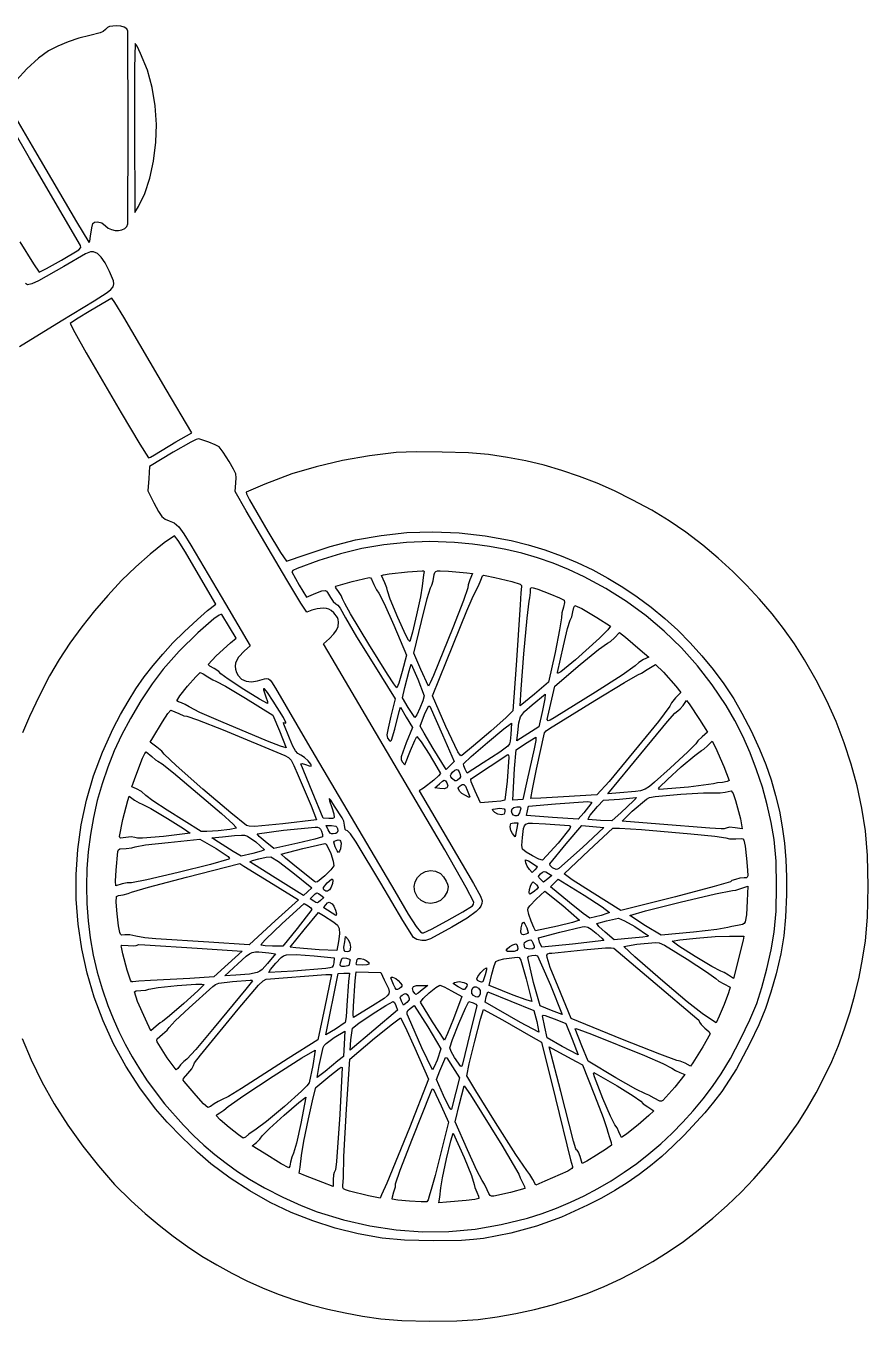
# Model space of a CAD drawing. Extents: x 35 to 812, y 120 to 558.
# Drawn here: x 590.6 to 811.9, y 120.2 to 460.7 of the extents above; entities that cross this region are included whole.
import ezdxf

# ---------------------------------------------------------------- set-up
doc = ezdxf.new("R2010")
doc.units = 0

msp = doc.modelspace()

# ---------------------------------------------------------------- linework, layer by layer
at = {"layer": 'Layer 1', "color": 7}
for points in [[(584.870646, 441.713334), (592.878707, 428.025547), (603.88538, 409.22248), (607.130938, 403.824977), (607.252757, 403.849781), (607.391112, 404.155706), (607.624827, 405.412478), (607.931303, 407.600252), (608.22455, 408.733001), (608.676547, 409.157988), (609.459273, 409.22248), (610.592572, 408.988765), (611.540663, 408.199424), (612.27564, 407.578273), (613.140842, 407.165895), (614.071363, 406.956088), (615.002297, 406.942652), (615.868739, 407.119386), (616.605783, 407.480087), (617.148524, 408.018556), (617.432056, 408.728591), (617.493792, 433.872843), (617.396778, 459.387512), (617.120619, 459.939278), (616.483965, 460.362061), (615.536425, 460.632708), (614.327609, 460.728068), (612.572539, 460.556089), (612.025733, 460.266701), (611.505385, 459.775567), (611.505385, 459.775567)], [(611.505385, 459.775567), (610.925506, 459.269551), (610.14719, 458.875983), (607.41316, 458.188066), (604.549595, 457.479754), (601.729025, 456.543239), (599.034132, 455.414901), (596.547598, 454.131119), (593.934836, 452.225016), (590.911969, 449.46563), (588.113999, 446.481349)], [(619.12539, 433.91694), (619.266501, 411.691926), (620.25428, 413.208871), (621.872649, 416.653418), (623.173518, 420.656897), (624.143657, 425.169699), (624.769838, 430.142215), (624.919217, 434.838573), (624.589039, 439.720138), (623.802455, 444.548787), (622.582614, 449.086394), (620.783447, 453.47407), (619.844175, 455.361984), (619.301779, 456.141954), (619.173897, 449.619971), (619.12539, 433.91694), (619.12539, 433.91694)], [(589.015788, 403.948449), (592.614123, 398.135329), (594.148708, 395.993305), (596.053709, 396.910528), (599.969545, 399.097751), (604.507152, 401.884698), (605.044587, 402.491035), (604.943714, 402.978309), (600.428156, 410.809981), (591.608706, 425.979435), (582.189533, 442.136667)], [(588.923183, 376.444994), (599.898989, 383.152186), (608.54205, 388.479134), (611.984392, 390.593597), (612.983952, 391.383764), (613.564727, 392.112747), (613.773431, 392.868188), (613.65678, 393.737731), (612.634275, 396.169694), (611.461839, 398.423063), (610.425003, 399.962057), (609.434468, 400.892509), (608.400939, 401.320253), (607.569154, 401.304819), (606.323958, 400.826364), (600.569267, 397.474973), (593.94586, 393.682609), (592.175356, 392.881142), (591.079539, 392.641914), (590.496422, 393.035069)], [(607.660105, 385.939132), (603.903019, 383.628436), (602.262602, 382.481908), (603.462047, 380.091837), (606.46066, 374.791347), (615.703443, 358.951615), (620.527683, 350.798033), (622.864837, 347.16883), (623.380775, 347.349629), (624.452338, 347.980219), (630.061508, 351.33161), (634.189011, 353.695223), (627.521506, 365.160508), (616.39136, 384.122325), (614.027748, 387.990757), (613.19872, 389.114134), (607.660105, 385.939132), (607.660105, 385.939132)], [(629.320674, 348.650497), (623.111781, 344.911051), (622.900115, 341.700771), (622.65317, 338.490491), (624.275949, 335.315489), (625.504057, 333.014715), (626.374978, 331.699514), (627.192982, 331.019314), (628.26234, 330.623542), (629.581399, 330.046419), (630.771474, 328.996353), (632.126913, 327.145922), (633.942066, 324.167704), (643.043738, 308.751306), (649.534854, 297.709354), (648.088464, 296.439353), (646.519153, 294.790116), (646.024092, 293.976246), (645.720441, 293.167337), (645.60696, 292.361736), (645.682408, 291.557788), (645.945544, 290.75384), (646.395129, 289.948238), (647.318416, 288.983611), (648.489749, 288.422473), (649.892593, 288.27144), (651.51041, 288.537126), (653.349817, 289.037079), (653.940651, 289.105774), (654.39878, 289.017786), (654.78911, 288.746244), (655.176546, 288.264274), (656.202358, 286.561569), (664.633752, 272.168227), (676.980982, 251.177936), (687.564322, 233.186258), (691.090448, 227.20612), (693.151444, 223.921426), (694.30624, 222.535118), (694.718481, 222.304779), (695.113771, 222.25014), (697.204532, 223.204845), (701.256518, 225.389864), (705.447411, 227.78655), (707.95489, 229.376256), (708.245932, 229.830457), (708.378224, 230.364034), (706.35416, 234.19388), (700.678844, 244.095918), (680.755707, 277.989064), (671.089589, 294.393241), (668.83181, 298.273799), (670.384033, 299.684911), (671.55702, 300.857347), (672.280215, 301.841267), (672.646222, 302.805343), (672.747646, 303.918247), (672.689217, 304.612227), (672.491882, 305.210296), (671.548201, 306.422971), (670.869103, 307.041986), (670.269381, 307.406339), (669.603512, 307.57887), (668.725977, 307.622416), (667.182573, 307.463666), (665.797919, 307.093249), (664.457363, 306.564082), (662.889155, 308.931002), (659.161283, 315.10131), (648.547075, 333.269377), (645.654296, 338.314102), (645.830685, 340.571881), (645.916674, 341.934486), (645.75131, 342.979591), (645.17584, 344.223134), (644.031517, 346.181051), (642.448426, 348.685775), (641.42096, 350.026332), (640.380265, 350.604006), (638.704569, 351.261055), (636.058734, 352.178277), (635.392866, 351.999132), (633.959705, 351.300742), (629.320674, 348.650497), (629.320674, 348.650497)], [(589.668427, 194.521789), (592.007648, 188.869004), (594.828908, 183.113279), (598.06854, 177.350113), (601.662879, 171.675004), (605.54826, 166.183449), (609.661018, 160.970948), (613.937486, 156.132997), (618.314001, 151.765096), (621.943351, 148.499978), (625.611613, 145.423429), (629.323801, 142.533018), (633.084926, 139.826316), (636.900001, 137.300896), (640.774039, 134.954328), (644.712053, 132.784184), (648.719054, 130.788034), (652.800057, 128.96345), (656.960073, 127.308003), (661.204114, 125.819264), (665.537194, 124.494805), (669.964326, 123.332196), (674.490521, 122.32901), (679.120792, 121.482816), (683.860153, 120.791187), (689.429084, 120.36179), (696.661585, 120.187055), (703.88747, 120.270288), (709.436558, 120.614798), (714.476779, 121.29542), (719.412252, 122.160476), (724.244888, 123.210843), (728.976601, 124.4474), (733.609301, 125.871027), (738.144901, 127.4826), (742.585313, 129.283), (746.93245, 131.273104), (751.188222, 133.45379), (755.354542, 135.825938), (759.433322, 138.390426), (763.426475, 141.148131), (767.335911, 144.099934), (771.163544, 147.246712), (774.911285, 150.589344), (778.581046, 154.128708), (781.919837, 157.608179), (785.083806, 161.168214), (788.073418, 164.810001), (790.88914, 168.534729), (793.531435, 172.343585), (796.000769, 176.23776), (798.297607, 180.218441), (800.422414, 184.286817), (802.375655, 188.444077), (804.157796, 192.691409), (805.7693, 197.030001), (807.210634, 201.461043), (808.482263, 205.985722), (809.584651, 210.605228), (810.518264, 215.320748), (811.283567, 220.133472), (811.779661, 226.384808), (811.945025, 234.478307), (811.779661, 242.631338), (811.283567, 249.061268), (810.330515, 255.031002), (809.083114, 260.882087), (807.538056, 266.624858), (805.692035, 272.269651), (803.541743, 277.8268), (801.083873, 283.306641), (798.315117, 288.71951), (795.232168, 294.075741), (792.589984, 298.217782), (789.744816, 302.255229), (786.69873, 306.186017), (783.453792, 310.008077), (780.012071, 313.719343), (776.375632, 317.317748), (772.546544, 320.801224), (768.526873, 324.167704), (764.054861, 327.609495), (759.685374, 330.614722), (755.097607, 333.395054), (749.97075, 336.162156), (745.324623, 338.445429), (740.708674, 340.484789), (736.09686, 342.287678), (731.463134, 343.861536), (726.781453, 345.213806), (722.025772, 346.351928), (717.170044, 347.283345), (712.188226, 348.015497), (706.917503, 348.440484), (700.026205, 348.690185), (693.148136, 348.734833), (687.9171, 348.544664), (687.9171, 348.544664)], [(687.9171, 348.544664), (680.955247, 347.702958), (673.814799, 346.441225), (666.87279, 344.828919), (660.506249, 342.935494), (653.43746, 340.27643), (648.511797, 338.172991), (648.590621, 337.659258), (649.380513, 336.10042), (654.191523, 327.836595), (657.542914, 322.275932), (659.095137, 319.969646), (664.034029, 321.698258), (670.567106, 323.877351), (677.213044, 325.571099), (683.949105, 326.777021), (690.752553, 327.492637), (697.600649, 327.715466), (704.470656, 327.443027), (711.339837, 326.672841), (718.185452, 325.402427), (722.618061, 324.302804), (726.981269, 322.978594), (731.267685, 321.43507), (735.469921, 319.677502), (739.580585, 317.711161), (743.59229, 315.541317), (747.497644, 313.173243), (751.289258, 310.61221), (754.959743, 307.863487), (758.501708, 304.932346), (761.907764, 301.824058), (765.170521, 298.543895), (768.28259, 295.097126), (771.23658, 291.489024), (774.025102, 287.724858), (776.640767, 283.809901), (778.802083, 280.052815), (781.204832, 275.369687), (783.442217, 270.593955), (785.107439, 266.559057), (786.485271, 262.504452), (787.656811, 258.424217), (788.624126, 254.299332), (789.389282, 250.110783), (789.954347, 245.83955), (790.321388, 241.466619), (790.492471, 236.972972), (790.469665, 232.339591), (790.248627, 226.41733), (789.786157, 221.474028), (788.986343, 216.742393), (787.753274, 211.455133), (786.420435, 206.649635), (784.975147, 202.379919), (783.199131, 198.070515), (780.874103, 193.145955), (777.334747, 186.52365), (775.469778, 183.500646), (773.487814, 180.595878), (771.348752, 177.753948), (769.012494, 174.919459), (763.587981, 169.051218), (760.647383, 166.137285), (757.724149, 163.460238), (754.77611, 160.989069), (751.761099, 158.692774), (748.636946, 156.540345), (745.361485, 154.500779), (741.892547, 152.543068), (738.187965, 150.636206), (731.395886, 147.548296), (724.808859, 145.141689), (718.076312, 143.303936), (710.84767, 141.922589), (708.2881, 141.623142), (705.088569, 141.412164), (697.609676, 141.252311), (690.091094, 141.436417), (684.212931, 141.957867), (677.971241, 143.117418), (671.916413, 144.639531), (666.043486, 146.526273), (660.347499, 148.779712), (654.823492, 151.401913), (649.466503, 154.394945), (644.271571, 157.760875), (639.233736, 161.501768), (635.707058, 164.566527), (631.657828, 168.451495), (627.754119, 172.495213), (624.664005, 176.036222), (620.558439, 181.527734), (616.895378, 187.231067), (613.677459, 193.122399), (610.907316, 199.177908), (608.587586, 205.373769), (606.720902, 211.686161), (605.309902, 218.091261), (604.357221, 224.565246), (603.865494, 231.084292), (603.837356, 237.624577), (604.275443, 244.162279), (605.182391, 250.673574), (606.560835, 257.134639), (608.41341, 263.521652), (610.742753, 269.81079), (613.551498, 275.978229), (615.477652, 279.665586), (617.464577, 283.133008), (619.539973, 286.418529), (621.731537, 289.560182), (624.066969, 292.596002), (626.573967, 295.564023), (629.280229, 298.502278), (632.213454, 301.448801), (635.697137, 304.698768), (638.387069, 307.022693), (640.574292, 308.716028), (637.822624, 313.372697), (632.566232, 322.368536), (630.67446, 325.406837), (629.70873, 326.672428), (626.957062, 324.837982), (623.24676, 321.861074), (619.50628, 318.52491), (615.788124, 314.886956), (612.144795, 311.004675), (608.628798, 306.935532), (605.292634, 302.736992), (602.188808, 298.466518), (599.369822, 294.181574), (596.84305, 289.810986), (594.078152, 284.484589), (591.55138, 279.164807), (589.738983, 274.814062)], [(690.633491, 324.87326), (684.727766, 324.269128), (678.947719, 323.294579), (673.260277, 321.936383), (667.632365, 320.181313), (661.895313, 318.091103), (660.741618, 317.542092), (660.470972, 317.217978), (662.446528, 313.725475), (664.35153, 310.515196), (666.820976, 311.57353), (668.383672, 312.200262), (669.268373, 312.301134), (669.583599, 312.114065), (669.881876, 311.747163), (670.630978, 310.409362), (671.332124, 309.425994), (672.112646, 308.786583), (672.593857, 308.406796), (673.184209, 307.653284), (674.652647, 305.117692), (677.532198, 300.125883), (682.025707, 292.80574), (687.670155, 283.809901), (686.541266, 279.223787), (685.814764, 276.099497), (685.51821, 274.36427), (685.618531, 273.48894), (686.082654, 272.944339), (686.453071, 272.691331), (686.744113, 272.931109), (687.564322, 275.80184), (688.693212, 280.423232), (689.04599, 281.622677), (690.598213, 278.976842), (692.185714, 276.29573), (690.562935, 272.238783), (689.231198, 268.583121), (689.223481, 267.838428), (689.539879, 267.229335), (690.210157, 266.417946), (691.727102, 270.227948), (692.794256, 272.847325), (693.385159, 273.932117), (694.468849, 272.464781), (696.5778, 269.204892), (698.633834, 265.865628), (699.558774, 264.160166), (699.042285, 263.529025), (697.808113, 262.391867), (695.078493, 260.279608), (693.984882, 259.60933), (697.230439, 254.070716), (708.215064, 235.280877), (710.054471, 231.880428), (710.494892, 230.646256), (710.422958, 229.958546), (710.177392, 229.298534), (709.713544, 228.627774), (708.986766, 227.907817), (706.565827, 226.166527), (702.557387, 223.767085), (696.926168, 220.667049), (695.66664, 220.249778), (694.65516, 220.239305), (693.393978, 220.552396), (692.503214, 221.050695), (689.707448, 225.517746), (683.895431, 235.302926), (677.444003, 246.097933), (675.913277, 248.340278), (675.146536, 249.061268), (674.736983, 249.223325), (674.489487, 249.484602), (674.335147, 250.542936), (674.141119, 251.645367), (673.735424, 252.483215), (671.72459, 255.587661), (670.790279, 257.12004), (670.361985, 257.580857), (670.429784, 256.956881), (670.983756, 255.234883), (671.522845, 253.522256), (671.618756, 252.619916), (671.481917, 252.399223), (671.211959, 252.293045), (670.242922, 252.306826), (668.761255, 252.412659), (665.833197, 259.432941), (662.869862, 266.735446), (663.240279, 266.770724), (664.139863, 266.488501), (665.087954, 266.166591), (665.586253, 266.135723), (665.631521, 266.336641), (665.498609, 266.651661), (664.83219, 267.485099), (663.854884, 268.358225), (662.834584, 268.993225), (662.059024, 269.429788), (661.445521, 270.104476), (660.785716, 271.334789), (659.871249, 273.438228), (658.40722, 277.115938), (658.353201, 277.555809), (658.636526, 277.459897), (658.923709, 277.372805), (658.949616, 277.609828), (658.283748, 278.871009), (655.602635, 283.210178), (654.143016, 285.494416), (653.344856, 286.455736), (653.092399, 286.412741), (653.044995, 286.164694), (653.697634, 284.339068), (654.125377, 283.099935), (654.156245, 282.575178), (652.019734, 283.72336), (647.859158, 286.283757), (643.777958, 288.930143), (641.879571, 290.336294), (641.288668, 290.962475), (640.115681, 291.747406), (638.991201, 292.426504), (638.52818, 292.841018), (640.666897, 295.081158), (644.419573, 298.485466), (645.90124, 299.720189), (644.172628, 302.648246), (642.091238, 305.964359), (641.845628, 305.986813), (641.401323, 305.790106), (640.004887, 304.821689), (635.79856, 301.162169), (630.884473, 296.305408), (626.674839, 291.571017), (623.825606, 287.719122), (620.867231, 283.245456), (618.087451, 278.61304), (615.773999, 274.284895), (613.842221, 270.083297), (612.13508, 265.80589), (610.653146, 261.462026), (609.396985, 257.06106), (608.367168, 252.612345), (607.564262, 248.125235), (606.988836, 243.609082), (606.641459, 239.073241), (606.522697, 234.527064), (606.633121, 229.979906), (606.973299, 225.441119), (607.543799, 220.920057), (608.345189, 216.426073), (609.378037, 211.968522), (610.642914, 207.556755), (612.140386, 203.200128), (613.518769, 199.733361), (615.044741, 196.321784), (616.713753, 192.970978), (618.521258, 189.686526), (620.462708, 186.474007), (622.533556, 183.339002), (627.045256, 177.323862), (632.019977, 171.685753), (634.669602, 169.022038), (637.421339, 166.469324), (640.270641, 164.033192), (643.212962, 161.719223), (646.243752, 159.532998), (649.358465, 157.480099), (653.322256, 155.198618), (658.102949, 152.774923), (662.956403, 150.569509), (667.138476, 148.942872), (674.107908, 146.799607), (681.050056, 145.211142), (687.970706, 144.176648), (694.875646, 143.695299), (701.770664, 143.766268), (708.661549, 144.388728), (715.554087, 145.561853), (722.454066, 147.284815), (726.267428, 148.4878), (730.029836, 149.870774), (733.73416, 151.428518), (737.373268, 153.155813), (740.94003, 155.047438), (744.427312, 157.098176), (747.827986, 159.302806), (751.134918, 161.656109), (754.340977, 164.152866), (757.439033, 166.787857), (760.421953, 169.555864), (763.282608, 172.451667), (766.013864, 175.470046), (768.608591, 178.605783), (771.059657, 181.853657), (773.359932, 185.20845), (775.777563, 189.268153), (778.413476, 194.270435), (780.850952, 199.371935), (782.673271, 203.729295), (784.024852, 207.895934), (785.336745, 212.800099), (786.463429, 217.843171), (787.259385, 222.426529), (787.755479, 227.946402), (787.920844, 234.517995), (787.755479, 241.129275), (787.259385, 246.768211), (786.495331, 251.306645), (785.459666, 255.916186), (784.171819, 260.542263), (782.651222, 265.130306), (780.917305, 269.625745), (778.989497, 273.974009), (776.887229, 278.120529), (774.629932, 282.010733), (770.990325, 287.437796), (767.076625, 292.50643), (762.879324, 297.225318), (758.388915, 301.603141), (753.595889, 305.648582), (748.490736, 309.370321), (743.06395, 312.77704), (737.30602, 315.877421), (733.237291, 317.778908), (729.183858, 319.44103), (725.111408, 320.872468), (720.985628, 322.081904), (716.772204, 323.07802), (712.436825, 323.869497), (707.945175, 324.465016), (703.262943, 324.87326), (696.789467, 325.19076), (690.633491, 324.87326), (690.633491, 324.87326)], [(695.149049, 316.37131), (694.760993, 313.443253), (694.28805, 310.586302), (693.279326, 305.880575), (692.191226, 301.313753), (691.480158, 298.873522), (691.158248, 299.220236), (690.465921, 300.50953), (688.340434, 305.188248), (686.347238, 310.034536), (685.624043, 312.20853), (685.496161, 312.958183), (684.918487, 314.28992), (684.036542, 316.230199), (684.580592, 316.423125), (686.060606, 316.662352), (690.915713, 317.147422), (694.760993, 317.429644), (695.089518, 317.432952), (695.246063, 317.297353), (695.149049, 316.37131), (695.149049, 316.37131)], [(706.508501, 316.935755), (707.95489, 316.724088), (707.284612, 315.10131), (706.830411, 313.800441), (706.720167, 312.949364), (705.608917, 309.64648), (702.804332, 302.507135), (697.724328, 289.91296), (696.886481, 287.968272), (696.41905, 287.161292), (694.372937, 291.500461), (692.538492, 295.804353), (694.549326, 304.129914), (696.110369, 310.166827), (696.983495, 312.949364), (697.327453, 313.716656), (697.618495, 314.854365), (697.919459, 316.515729), (698.103427, 316.998732), (698.385787, 317.297353), (698.82359, 317.447145), (699.473887, 317.483664), (701.640164, 317.359089), (706.508501, 316.935755), (706.508501, 316.935755)], [(682.096263, 313.901864), (682.757722, 312.455475), (683.366264, 311.538252), (684.759737, 308.83509), (687.317377, 303.142135), (690.668768, 295.310464), (689.504601, 290.971294), (688.631475, 287.924174), (688.128767, 286.702681), (687.33102, 287.723601), (685.622941, 290.312592), (680.729248, 298.145917), (675.954619, 306.104919), (674.395367, 308.851007), (673.80598, 310.091862), (673.48848, 310.938529), (672.747646, 311.996863), (672.050909, 312.944954), (671.953895, 313.261903), (672.04209, 313.443253), (676.345982, 314.682386), (680.86154, 315.73631), (681.143762, 315.608428), (681.452443, 315.242421), (682.096263, 313.901864), (682.096263, 313.901864)], [(713.846283, 315.73631), (718.361841, 314.60742), (720.544655, 313.915094), (720.896882, 313.630115), (720.901843, 313.302142), (720.681357, 311.657314), (720.513787, 308.504361), (719.490731, 292.664629), (718.608786, 280.670177), (716.845998, 278.928887), (712.787949, 275.312361), (708.280108, 271.437866), (705.167944, 268.922669), (704.977499, 268.844948), (704.755635, 268.942513), (704.091971, 269.901628), (701.005164, 276.542674), (697.442106, 284.62129), (701.181553, 293.722963), (706.508501, 306.91686), (707.866696, 310.144779), (708.907391, 312.20853), (709.604128, 313.518218), (710.142114, 314.960198), (710.591906, 316.142005), (710.886255, 316.299652), (711.306281, 316.265477), (713.846283, 315.73631), (713.846283, 315.73631)], [(728.310181, 311.432418), (730.88987, 310.360855), (732.120183, 309.739084), (732.18192, 309.082035), (731.873239, 307.869361), (731.507232, 306.383283), (731.37935, 305.082414), (730.88987, 301.93828), (729.686015, 296.01602), (727.992681, 288.14907), (724.288512, 285.009346), (720.513787, 281.975455), (720.748605, 286.304152), (721.492746, 295.623554), (722.329491, 304.989259), (722.842122, 309.456862), (723.097886, 310.374084), (723.1949, 311.714641), (723.220256, 312.766911), (723.362332, 313.023709), (723.688789, 313.094885), (725.189198, 312.66218), (728.310181, 311.432418), (728.310181, 311.432418)], [(736.706297, 307.587138), (740.705918, 305.201477), (744.255747, 302.895191), (743.531449, 301.908515), (741.345328, 299.711369), (735.048241, 294.040463), (731.220599, 290.927197), (730.484175, 290.508273), (730.352435, 290.542724), (730.356293, 290.72435), (731.873239, 297.744632), (732.931573, 302.2646), (733.672407, 304.482692), (734.060462, 305.351408), (734.342685, 306.669915), (734.611678, 307.842902), (734.90713, 308.327972), (736.706297, 307.587138), (736.706297, 307.587138)], [(752.087418, 296.721576), (754.30992, 294.781297), (752.969363, 294.146296), (751.73464, 293.370185), (750.711584, 292.48824), (747.294047, 290.062891), (740.304633, 285.573791), (729.474348, 278.835731), (728.416014, 278.210653), (727.833931, 278.041981), (727.648722, 278.349559), (727.781014, 279.153231), (728.839348, 283.704068), (729.61546, 287.161292), (736.247686, 292.80574), (741.120432, 296.792131), (743.479635, 298.450188), (744.264566, 298.864702), (745.314081, 299.8613), (746.584081, 301.272412), (748.20686, 299.967133), (752.087418, 296.721576), (752.087418, 296.721576)], [(695.325438, 284.550735), (694.973762, 283.286797), (694.178909, 281.344865), (693.33114, 279.594755), (692.820714, 278.906287), (691.056824, 281.552122), (689.575157, 284.056846), (690.210157, 286.737958), (691.339047, 291.182961), (691.868214, 292.946851), (693.596826, 288.925182), (695.325438, 284.550735), (695.325438, 284.550735)], [(638.422347, 289.560182), (639.736445, 288.788481), (640.574292, 288.466571), (643.034919, 287.152473), (648.300131, 283.98629), (655.53208, 279.541287), (657.260692, 275.378507), (658.989304, 270.933504), (657.564963, 271.339199), (654.156245, 272.697394), (641.879571, 277.812675), (636.376234, 280.215975), (633.518732, 281.693233), (632.522135, 282.341463), (631.47262, 282.751567), (630.687689, 282.998512), (630.273175, 283.245456), (631.084013, 284.542467), (633.108628, 287.086327), (635.25892, 289.570655), (636.44679, 290.689072), (637.183214, 290.362752), (638.422347, 289.560182), (638.422347, 289.560182)], [(758.1552, 290.794905), (761.400757, 287.126014), (762.706036, 285.503235), (761.294924, 284.021568), (760.302736, 282.755977), (759.813256, 281.834344), (756.840551, 277.859528), (750.398494, 269.906038), (743.883676, 262.104683), (740.692689, 258.586274), (731.943794, 257.986551), (725.946568, 257.638183), (723.336011, 257.633773), (723.719657, 260.03542), (724.79122, 265.337563), (726.934347, 274.814062), (727.37091, 275.400555), (728.204348, 276.013507), (740.128244, 283.386567), (747.88936, 288.131431), (751.41714, 290.124627), (752.360821, 290.547961), (753.886586, 291.500461), (756.038532, 292.80574), (758.1552, 290.794905), (758.1552, 290.794905)], [(726.369902, 280.740732), (725.417401, 276.436841), (722.5599, 274.567117), (719.66712, 272.732672), (719.878787, 274.919895), (720.141165, 277.509506), (720.601982, 279.100315), (721.644882, 280.426539), (723.653511, 282.2224), (727.110736, 285.044624), (726.978444, 283.779033), (726.369902, 280.740732), (726.369902, 280.740732)], [(767.644928, 278.341842), (769.761596, 274.990451), (768.315206, 273.791006), (767.221594, 272.75472), (766.65715, 271.95656), (764.588989, 269.831073), (759.954368, 265.536001), (755.837889, 261.848368), (754.47997, 260.764816), (753.322141, 260.059122), (752.164313, 259.634548), (750.806393, 259.394356), (746.689915, 259.080163), (743.585468, 258.833219), (749.33575, 265.853501), (759.257631, 277.874411), (761.15271, 280.002103), (761.929924, 280.634899), (762.600203, 281.133198), (763.376314, 282.081289), (764.258259, 283.35129), (764.89326, 282.504622), (767.644928, 278.341842), (767.644928, 278.341842)], [(630.802342, 279.929343), (632.138488, 279.351669), (632.91901, 279.223787), (635.757219, 278.238765), (642.448426, 275.603403), (658.671804, 268.887392), (659.639187, 268.403424), (660.325451, 267.687946), (661.058016, 266.258093), (662.164306, 263.630999), (665.586253, 255.622939), (666.997365, 252.024603), (658.107359, 250.930991), (650.751938, 250.256303), (649.286807, 250.281108), (648.582353, 250.507658), (644.469182, 253.816605), (637.161165, 260.072351), (630.15742, 266.228879), (626.957062, 269.24017), (626.33529, 270.055969), (625.05206, 271.109893), (623.323448, 272.379894), (623.993726, 273.508783), (626.49845, 277.742119), (627.909562, 279.911704), (628.685674, 280.811288), (630.802342, 279.929343), (630.802342, 279.929343)], [(700.087941, 274.355451), (703.192387, 267.335168), (702.134053, 266.276834), (701.075719, 265.2185), (697.689051, 270.757115), (695.263702, 274.787604), (694.267104, 276.648508), (695.360716, 279.647121), (696.2603, 281.508025), (696.551342, 281.869622), (696.73655, 281.834344), (700.087941, 274.355451), (700.087941, 274.355451)], [(718.079619, 274.461284), (717.915908, 272.62739), (717.700727, 271.987635), (717.246181, 271.378886), (715.167547, 269.793039), (710.777114, 266.947113), (706.614334, 264.266), (706.049889, 265.324334), (705.705931, 266.18864), (705.626556, 266.735446), (707.629122, 268.609028), (711.910414, 272.304928), (716.19832, 275.888381), (718.22073, 277.424619), (718.079619, 274.461284), (718.079619, 274.461284)], [(724.182678, 270.686559), (722.348233, 262.466832), (721.184065, 257.351551), (719.914065, 257.245718), (718.608786, 257.139884), (718.644064, 258.833219), (719.067397, 265.465445), (719.490731, 270.404337), (721.924899, 272.062394), (724.64129, 273.755728), (724.610422, 272.856144), (724.182678, 270.686559), (724.182678, 270.686559)], [(774.065488, 266.02989), (775.406044, 262.325721), (774.916565, 262.02586), (773.71271, 261.831832), (772.332466, 261.686311), (771.349097, 261.408498), (764.756558, 260.610338), (757.02631, 259.997386), (756.836692, 260.151726), (757.096866, 260.597109), (759.199202, 262.622826), (762.855967, 265.875549), (766.393669, 268.896762), (768.138817, 270.227948), (768.791456, 270.593955), (769.761596, 271.462671), (770.961041, 272.697394), (771.842986, 271.039337), (774.065488, 266.02989), (774.065488, 266.02989)], [(623.711504, 268.640447), (624.681644, 267.771731), (625.334283, 267.405724), (626.442777, 266.670402), (629.38682, 264.301278), (641.985404, 253.68266), (645.129538, 250.851616), (645.800368, 250.090939), (645.865962, 249.766824), (644.179243, 249.436646), (641.156376, 249.109775), (638.186426, 248.908581), (636.658457, 248.955435), (627.737583, 254.502869), (624.003097, 257.00208), (622.124003, 258.409885), (620.964245, 259.388844), (619.725113, 260.103219), (618.419834, 260.667664), (619.478168, 263.525166), (621.308204, 268.181836), (621.91399, 269.438607), (622.265114, 269.87517), (623.711504, 268.640447), (623.711504, 268.640447)], [(717.550452, 268.42878), (717.118299, 262.109644), (716.527396, 257.139884), (715.464652, 256.910578), (713.211283, 256.681273), (710.106836, 256.469606), (708.695724, 259.538775), (707.663849, 262.003811), (707.584474, 262.579831), (707.743224, 262.854888), (712.61156, 266.135723), (717.303507, 269.134336), (717.479896, 268.953537), (717.550452, 268.42878), (717.550452, 268.42878)], [(701.252108, 261.725998), (701.516141, 260.948233), (701.247699, 260.398671), (700.52285, 260.133536), (699.417663, 260.209053), (698.112384, 260.42072), (699.276552, 261.443776), (700.10117, 262.122873), (700.58183, 262.378637), (700.90374, 262.237526), (701.252108, 261.725998), (701.252108, 261.725998)], [(704.497666, 264.618778), (704.788708, 263.895032), (704.815166, 263.30027), (704.577041, 262.817956), (704.074332, 262.431554), (703.66533, 262.249102), (703.342318, 262.241936), (702.66322, 262.81961), (702.307686, 263.306885), (702.200199, 263.648638), (702.350681, 263.990392), (702.769054, 264.477667), (703.371532, 265.040458), (703.805339, 265.249368), (704.153156, 265.107706), (704.497666, 264.618778), (704.497666, 264.618778)], [(706.614334, 259.785719), (707.31989, 258.021829), (707.22198, 257.936529), (706.959946, 257.981039), (706.133674, 258.356968), (705.221412, 258.944564), (704.603499, 259.538775), (704.233082, 260.328115), (704.365374, 260.585533), (704.709333, 260.879331), (705.309607, 261.26904), (705.727979, 261.271797), (706.113279, 260.804917), (706.614334, 259.785719), (706.614334, 259.785719)], [(777.099378, 257.104606), (778.378199, 252.23627), (778.863268, 249.590435), (776.993545, 249.83738), (775.520697, 250.018178), (774.629932, 249.802102), (774.152028, 249.6428), (773.320244, 249.586025), (770.396596, 249.766824), (757.096866, 250.825158), (747.324915, 251.636547), (749.97516, 254.238285), (753.710197, 257.422107), (754.530406, 257.824494), (755.959157, 258.127663), (762.706036, 258.727385), (768.681213, 259.075753), (771.878264, 259.080163), (773.112987, 259.044885), (774.34771, 259.221274), (775.970489, 259.60933), (776.468788, 258.886135), (777.099378, 257.104606), (777.099378, 257.104606)], [(621.171502, 256.116828), (623.432589, 254.950456), (627.803729, 252.368562), (632.016119, 249.74698), (633.800955, 248.461545), (626.81595, 247.614878), (621.308204, 247.156267), (619.95497, 247.168394), (619.266501, 247.332656), (618.305181, 247.548732), (616.867611, 247.367934), (615.527054, 247.200364), (615.299954, 247.328246), (615.244832, 247.614878), (616.122367, 252.037832), (617.396778, 257.069329), (617.749556, 258.198218), (619.195946, 257.175162), (620.382162, 256.421099), (621.171502, 256.116828), (621.171502, 256.116828)], [(739.105188, 256.152106), (737.235464, 253.859049), (735.718519, 252.200992), (729.015737, 252.589048), (722.207122, 253.118215), (722.418788, 254.388216), (722.701011, 255.587661), (729.756571, 256.152106), (738.333486, 256.760648), (739.227006, 256.608512), (739.234517, 256.418343), (739.105188, 256.152106), (739.105188, 256.152106)], [(750.323528, 256.963495), (747.042693, 253.894327), (744.643802, 251.742381), (741.609912, 251.848214), (738.399632, 252.059881), (738.458061, 252.445732), (738.919979, 253.188771), (740.869078, 255.481828), (742.421301, 257.175162), (746.654637, 257.457384), (751.029084, 257.84544), (750.901202, 257.589676), (750.323528, 256.963495), (750.323528, 256.963495)], [(716.492118, 254.176549), (716.311319, 253.470993), (715.574895, 253.294604), (714.677516, 253.491939), (713.819825, 253.947243), (713.292863, 254.455464), (713.244356, 254.665339), (713.387672, 254.811549), (715.186839, 255.023216), (716.276041, 254.904154), (716.451879, 254.641224), (716.492118, 254.176549), (716.492118, 254.176549)], [(720.725454, 255.093772), (720.372676, 253.823771), (719.927294, 253.127034), (719.623574, 253.000255), (719.243786, 253.012382), (718.71958, 253.225702), (718.38389, 253.660611), (718.266481, 254.247656), (718.397119, 254.917383), (718.850218, 255.2426), (719.640662, 255.402453), (720.391417, 255.363867), (720.63409, 255.259826), (720.725454, 255.093772), (720.725454, 255.093772)], [(668.337921, 248.990712), (668.589275, 248.095538), (668.549588, 247.544323), (666.534343, 246.935781), (662.058473, 245.850988), (655.814302, 244.404598), (653.521245, 246.274322), (651.946973, 247.641337), (651.404577, 248.320434), (658.301387, 249.228838), (666.679864, 250.084324), (667.296123, 250.062276), (667.720559, 249.907935), (668.039162, 249.568386), (668.337921, 248.990712), (668.337921, 248.990712)], [(672.535979, 249.696268), (672.602125, 249.09379), (672.456604, 248.686441), (672.059729, 248.431229), (671.371812, 248.285156), (670.934147, 248.291771), (670.5957, 248.443906), (670.031255, 249.34349), (669.572644, 250.47238), (670.948478, 250.47238), (672.099416, 250.322449), (672.372268, 250.085427), (672.535979, 249.696268), (672.535979, 249.696268)], [(719.561287, 249.34349), (719.208509, 247.544323), (718.53823, 248.355712), (718.088438, 249.202379), (717.90323, 250.15488), (717.939059, 250.686803), (718.084029, 250.997137), (718.394363, 251.142107), (718.926286, 251.177936), (719.914065, 251.177936), (719.561287, 249.34349), (719.561287, 249.34349)], [(733.390184, 250.507658), (733.756191, 250.276698), (733.540115, 249.6654), (730.462127, 245.886266), (726.369902, 241.370708), (725.459845, 241.668364), (723.799032, 242.508417), (722.118376, 243.49399), (721.148788, 244.228209), (720.94594, 245.207168), (721.11351, 247.297378), (721.421639, 249.726034), (721.647431, 250.424011), (722.043962, 250.851616), (722.703422, 251.064248), (723.718004, 251.117302), (727.181291, 250.966269), (733.390184, 250.507658), (733.390184, 250.507658)], [(742.491857, 249.978491), (736.931193, 244.713279), (730.709071, 239.183484), (730.325977, 238.97292), (729.972647, 238.92772), (729.051015, 239.359873), (728.424834, 239.946366), (728.274903, 240.453485), (732.614073, 245.709877), (736.741575, 250.47238), (739.599077, 250.260713), (742.491857, 249.978491), (742.491857, 249.978491)], [(752.404918, 249.414046), (765.351871, 248.320434), (771.693056, 247.707482), (774.594655, 247.226822), (775.525107, 247.001926), (777.169934, 247.015156), (778.593173, 247.087916), (779.024086, 246.968027), (779.32188, 246.644739), (779.68017, 245.090311), (779.992158, 241.829319), (780.265561, 238.78275), (780.300839, 237.274073), (780.20851, 236.927979), (780.031846, 236.764199), (779.392435, 236.714038), (778.274019, 236.603795), (777.086149, 236.334802), (776.143019, 235.999663), (775.758822, 235.690982), (771.525486, 234.420981), (761.36548, 231.775146), (746.972137, 228.17681), (739.457966, 232.868758), (734.210393, 236.220149), (732.084906, 237.772372), (738.540743, 243.910709), (744.890747, 249.766824), (746.584081, 249.766824), (752.404918, 249.414046), (752.404918, 249.414046)], [(640.60957, 244.404598), (643.740475, 242.309979), (644.14176, 241.849714), (643.960961, 241.617652), (639.140581, 240.241267), (630.639182, 238.12074), (622.395752, 236.205266), (618.349278, 235.444037), (617.238028, 235.430808), (615.91511, 235.126537), (614.257054, 234.59737), (614.210751, 235.855795), (614.336429, 238.711643), (614.786221, 243.699042), (614.94938, 244.117966), (615.27129, 244.351682), (616.973444, 244.475154), (618.503619, 244.589807), (619.372335, 244.86321), (622.062267, 245.370328), (627.980118, 246.062655), (636.376234, 246.909322), (640.60957, 244.404598), (640.60957, 244.404598)], [(651.016521, 246.168488), (653.344856, 244.087098), (652.445272, 243.703452), (650.275687, 243.134598), (647.171241, 242.393764), (645.054573, 243.663765), (641.244571, 246.097933), (639.515958, 247.226822), (642.302905, 247.473767), (645.407351, 247.826545), (647.241797, 247.967656), (648.069722, 247.924661), (648.838117, 247.676614), (651.016521, 246.168488), (651.016521, 246.168488)], [(670.736811, 243.134598), (671.362992, 241.101714), (671.512923, 239.88904), (670.741221, 238.843935), (669.14931, 237.243205), (667.288406, 235.695392), (666.817668, 235.571368), (666.43292, 235.761537), (661.740972, 239.536262), (658.843783, 241.895465), (657.719303, 242.958209), (663.363751, 244.470744), (669.219866, 245.745155), (669.496576, 245.545615), (669.872505, 244.995502), (670.736811, 243.134598), (670.736811, 243.134598)], [(673.48848, 245.886266), (673.290042, 244.386959), (673.027112, 243.703452), (672.747646, 243.41682), (672.408097, 243.835744), (671.936257, 244.86321), (671.56584, 246.119981), (671.727897, 246.366375), (672.147923, 246.556544), (672.694729, 246.714743), (673.082785, 246.657968), (673.338549, 246.382911), (673.48848, 245.886266), (673.48848, 245.886266)], [(660.753194, 238.12515), (665.727364, 234.068203), (664.633752, 233.080425), (663.54014, 232.092646), (662.411251, 232.798202), (655.390968, 237.137372), (649.464298, 240.982652), (650.195761, 241.310074), (651.876418, 241.749944), (653.735668, 242.123668), (655.002913, 242.252653), (656.991699, 241.00911), (660.753194, 238.12515), (660.753194, 238.12515)], [(655.567357, 235.091259), (662.234862, 230.963757), (661.388194, 230.187645), (656.16708, 225.425142), (650.522632, 220.274583), (649.287909, 219.110416), (638.704569, 219.780694), (624.769838, 220.697917), (621.8506, 220.984549), (619.513446, 221.403473), (617.895077, 221.720973), (616.620666, 221.720973), (615.738721, 221.676876), (615.489572, 221.899567), (615.28011, 222.320696), (614.958751, 224.14081), (614.614241, 227.277226), (614.38218, 230.30781), (614.398165, 231.810424), (614.980249, 232.057368), (616.197333, 232.304313), (617.542299, 232.595355), (618.384556, 232.939313), (622.825149, 234.28428), (632.848454, 236.925705), (646.818463, 240.488763), (647.876797, 239.818484), (655.567357, 235.091259), (655.567357, 235.091259)], [(699.558774, 237.842928), (700.387802, 236.983031), (701.110997, 235.832093), (701.456058, 235.059289), (701.596067, 234.465078), (701.537638, 233.857639), (701.287386, 233.045147), (700.57494, 231.724021), (699.563184, 230.777446), (698.35299, 230.206249), (697.045231, 230.011256), (695.740779, 230.193295), (694.540507, 230.753192), (693.545287, 231.691775), (692.855992, 233.009869), (692.643361, 234.418501), (692.901192, 235.719645), (693.544323, 236.852118), (694.48759, 237.754733), (695.645832, 238.366307), (696.933885, 238.625654), (698.266587, 238.471589), (699.558774, 237.842928), (699.558774, 237.842928)], [(724.429623, 240.100707), (724.825947, 239.783207), (724.95438, 239.545081), (724.394345, 238.830706), (723.688789, 238.12515), (722.947955, 238.901262), (722.379101, 239.774387), (721.995455, 240.700429), (721.873085, 241.263221), (721.91608, 241.49859), (722.736289, 241.159041), (724.429623, 240.100707), (724.429623, 240.100707)], [(727.957403, 237.913483), (728.80407, 237.349038), (727.745736, 236.467093), (726.687402, 235.549871), (725.911291, 236.290704), (725.513313, 236.735535), (725.373304, 237.044767), (725.48465, 237.347385), (725.840735, 237.772372), (726.345097, 238.255788), (726.780006, 238.43824), (727.274447, 238.323036), (727.957403, 237.913483), (727.957403, 237.913483)], [(670.807367, 234.27987), (670.376316, 233.584787), (669.925422, 233.243584), (669.448069, 233.252955), (668.937644, 233.609592), (668.797635, 233.875829), (668.875907, 234.231363), (669.819589, 235.408759), (670.939659, 236.414177), (671.159043, 236.381104), (671.265978, 236.04376), (671.182194, 235.24119), (670.807367, 234.27987), (670.807367, 234.27987)], [(724.817679, 234.91487), (725.166047, 234.486024), (725.223373, 234.156397), (724.936741, 233.773854), (724.253234, 233.186258), (723.186081, 232.423376), (723.003077, 232.516531), (722.912678, 232.904036), (722.947955, 233.661406), (723.1949, 234.570912), (723.547678, 235.334897), (723.900456, 235.655704), (724.817679, 234.91487), (724.817679, 234.91487)], [(737.30602, 232.163202), (742.059704, 229.085214), (744.008802, 227.647643), (743.333012, 227.311402), (741.777481, 226.809796), (738.858243, 226.130698), (737.111992, 227.334553), (733.46074, 230.258201), (728.451292, 234.350425), (729.439071, 235.373482), (730.462127, 236.36126), (737.30602, 232.163202), (737.30602, 232.163202)], [(668.161532, 232.19848), (668.902366, 231.598757), (668.055699, 230.787368), (667.541414, 230.327654), (667.169344, 230.152367), (666.790659, 230.241664), (666.256531, 230.575701), (665.30403, 231.175423), (666.080142, 231.986813), (666.668289, 232.565589), (667.107608, 232.780563), (667.553541, 232.651579), (668.161532, 232.19848), (668.161532, 232.19848)], [(731.69685, 229.446811), (736.141853, 225.566253), (734.259451, 224.997399), (730.343064, 224.031669), (724.570734, 222.814585), (724.081806, 223.664008), (723.384518, 225.350177), (722.759991, 227.135564), (722.489344, 228.282644), (722.647543, 228.723616), (723.093476, 229.376256), (724.676568, 231.104868), (727.004902, 233.186258), (731.69685, 229.446811), (731.69685, 229.446811)], [(780.203825, 230.646256), (779.960739, 226.988941), (779.63497, 225.147329), (779.357364, 224.697606), (778.958629, 224.450042), (777.663823, 224.225697), (776.129239, 223.969933), (775.123822, 223.661252), (772.217813, 223.180592), (766.057427, 222.461807), (757.590755, 221.61514), (753.463252, 224.155141), (749.300472, 226.836254), (753.442857, 228.040109), (762.595793, 230.328756), (771.847947, 232.51157), (776.287989, 233.397925), (777.161115, 233.459661), (778.51049, 233.891814), (780.309658, 234.562092), (780.203825, 230.646256), (780.203825, 230.646256)], [(665.762642, 228.423755), (661.917361, 223.414307), (658.107359, 218.757638), (655.461524, 218.757638), (653.481557, 218.814964), (652.427633, 219.004582), (652.642056, 219.469257), (653.666766, 220.605313), (657.895692, 224.613753), (663.751807, 229.975978), (664.774863, 229.376256), (665.480419, 228.860318), (665.762642, 228.423755), (665.762642, 228.423755)], [(671.124867, 229.905423), (671.591196, 229.247271), (671.997993, 228.212088), (672.206352, 227.25628), (672.19271, 226.950769), (672.077368, 226.836254), (668.902366, 228.811811), (668.998277, 229.12876), (669.405074, 229.654068), (669.904476, 230.146304), (670.2782, 230.364034), (671.124867, 229.905423), (671.124867, 229.905423)], [(671.512923, 225.072364), (672.489677, 224.303418), (672.976952, 223.392259), (673.040893, 222.051151), (672.747646, 219.992361), (672.324312, 217.59347), (667.667643, 217.840415), (661.564583, 218.334304), (660.082916, 218.545971), (663.787085, 223.061529), (667.526532, 227.577088), (668.796532, 226.800976), (671.512923, 225.072364), (671.512923, 225.072364)], [(722.242399, 223.625974), (722.612816, 222.369203), (722.450759, 222.122809), (722.030733, 221.93264), (721.413371, 221.756251), (721.007676, 221.791529), (720.827636, 222.023659), (720.731517, 222.438105), (720.756322, 223.551009), (721.012637, 224.604382), (721.205907, 224.944413), (721.43101, 225.072364), (721.770559, 224.65344), (722.242399, 223.625974), (722.242399, 223.625974)], [(750.676306, 223.943474), (754.239364, 221.509306), (753.867293, 221.322444), (752.718009, 221.12566), (747.88936, 220.662639), (745.243525, 220.415694), (742.844635, 222.426529), (741.221856, 223.925836), (740.657411, 224.684308), (743.223871, 225.45601), (746.372415, 226.09542), (747.955506, 225.469239), (750.676306, 223.943474), (750.676306, 223.943474)], [(740.481022, 222.214862), (741.94946, 220.896354), (742.491857, 220.239305), (734.302997, 219.251527), (726.193513, 218.475415), (725.624658, 219.860069), (725.346846, 220.980139), (730.956016, 222.426529), (736.776853, 223.837641), (737.494536, 223.951191), (738.258521, 223.767085), (739.207714, 223.212562), (740.481022, 222.214862), (740.481022, 222.214862)], [(779.110213, 220.309861), (776.605489, 210.290966), (775.229655, 211.172911), (774.122814, 211.869647), (773.254098, 212.195967), (770.891037, 213.425729), (766.467531, 216.080935), (762.235849, 218.769213), (760.448257, 220.098194), (762.454682, 220.470816), (766.789441, 220.909584), (771.719514, 221.268976), (775.511877, 221.403473), (779.286602, 221.368195), (779.110213, 220.309861), (779.110213, 220.309861)], [(635.670678, 218.263749), (647.488741, 217.487637), (643.749294, 214.100968), (640.009848, 210.714299), (633.695121, 210.255688), (623.358726, 209.726521), (620.333655, 209.607458), (618.737334, 209.409021), (618.416527, 209.416738), (618.102334, 209.841174), (617.255667, 212.442912), (616.126777, 216.782081), (615.738721, 218.475415), (615.686356, 218.824335), (615.875423, 218.991353), (617.467333, 218.898749), (618.896084, 218.814964), (619.584001, 218.969305), (620.329245, 219.163332), (621.841781, 219.145694), (635.670678, 218.263749), (635.670678, 218.263749)], [(675.922648, 218.510693), (675.772717, 217.514095), (675.505929, 217.349833), (675.040703, 217.311248), (674.485078, 217.391725), (674.220494, 217.743401), (674.207265, 218.531639), (674.405703, 219.921805), (674.617369, 221.297639), (675.287648, 220.521528), (675.73744, 219.595486), (675.922648, 218.510693), (675.922648, 218.510693)], [(719.843509, 218.687082), (719.909655, 218.038853), (719.631842, 217.628748), (718.928491, 217.404955), (718.000244, 217.320067), (717.191059, 217.380701), (716.844896, 217.59347), (717.107826, 218.097833), (717.757709, 218.665034), (718.586186, 219.146245), (719.384898, 219.392638), (719.627432, 219.19861), (719.843509, 218.687082), (719.843509, 218.687082)], [(723.8299, 219.604305), (724.159527, 218.775828), (724.165039, 218.294617), (723.800135, 218.071374), (723.018511, 218.016804), (722.149795, 218.109408), (721.783788, 218.334304), (721.572121, 219.216249), (721.620628, 219.723368), (722.171844, 220.098194), (722.8774, 220.36829), (723.291914, 220.406875), (723.560907, 220.167647), (723.8299, 219.604305), (723.8299, 219.604305)], [(756.003254, 209.020965), (766.97465, 199.742904), (767.45531, 199.279882), (767.644928, 198.790403), (768.059442, 198.128944), (769.05604, 197.202902), (770.052638, 196.320957), (770.467152, 195.756512), (768.562151, 192.26842), (765.916316, 188.065952), (765.281315, 187.254562), (763.834926, 187.995396), (762.600203, 188.524563), (761.68298, 188.73623), (757.202699, 190.350189), (747.430749, 194.239567), (733.884073, 199.778181), (730.462127, 208.068464), (728.42759, 213.128624), (727.573757, 215.767844), (727.545163, 216.427649), (727.758414, 216.779876), (728.195735, 216.923743), (728.839348, 216.95847), (737.129631, 217.805137), (742.968107, 218.321075), (744.442057, 218.34588), (745.102414, 218.228471), (756.003254, 209.020965), (756.003254, 209.020965)], [(764.39937, 215.370969), (769.466144, 212.037217), (771.913542, 210.290966), (772.74698, 209.594229), (774.03021, 208.844576), (775.688266, 207.962631), (775.278713, 206.517344), (774.131633, 203.464711), (772.845647, 200.332704), (772.019375, 198.649292), (770.572985, 199.531237), (768.315206, 201.08346), (764.441814, 204.161448), (757.383498, 210.123396), (750.649297, 215.966282), (747.748249, 218.687082), (751.174605, 219.255937), (756.109087, 219.745416), (757.042295, 219.607612), (758.441832, 218.986943), (764.39937, 215.370969), (764.39937, 215.370969)], [(654.509023, 217.029026), (656.202358, 216.782081), (654.08569, 214.242079), (652.680641, 212.645759), (652.087051, 212.156004), (651.417806, 211.816731), (649.407523, 211.424265), (645.760129, 211.137633), (642.937905, 210.925966), (646.289296, 214.100968), (648.511246, 216.116213), (649.345856, 216.720345), (650.121347, 217.099581), (650.931565, 217.286995), (651.870354, 217.315658), (654.509023, 217.029026), (654.509023, 217.029026)], [(666.362364, 216.217636), (671.654034, 215.688469), (671.548201, 214.347913), (671.381734, 213.660547), (671.089589, 213.26753), (670.506403, 213.053107), (669.466811, 212.901523), (660.920764, 212.218016), (654.438468, 211.878467), (654.941176, 212.645759), (656.343469, 214.312635), (657.735288, 215.8158), (658.356991, 216.245541), (659.117186, 216.495449), (661.616949, 216.559941), (666.362364, 216.217636), (666.362364, 216.217636)], [(675.781537, 214.947635), (675.56987, 213.924579), (675.496007, 213.713464), (675.270009, 213.558572), (674.335147, 213.43069), (673.639513, 213.451085), (673.294452, 213.567391), (673.213974, 213.862292), (673.312091, 214.418468), (673.534782, 215.211116), (673.770702, 215.600275), (674.165373, 215.698391), (674.864314, 215.617914), (675.666884, 215.375379), (675.806893, 215.186312), (675.781537, 214.947635), (675.781537, 214.947635)], [(680.085428, 214.982913), (680.719326, 214.438312), (680.764526, 214.06569), (680.214413, 213.851819), (679.062372, 213.783468), (677.633621, 213.893711), (677.435184, 214.066242), (677.474871, 214.347913), (677.686538, 215.229858), (677.942302, 215.498851), (678.568483, 215.529719), (679.353414, 215.34892), (680.085428, 214.982913), (680.085428, 214.982913)], [(722.06601, 210.185132), (723.547678, 204.187906), (722.123337, 204.61565), (718.714619, 205.916519), (713.070171, 208.13902), (712.329338, 208.45652), (713.034894, 211.384578), (713.678713, 213.59385), (714.163783, 214.771246), (714.880364, 215.090951), (716.245173, 215.423886), (719.702398, 215.864858), (720.225501, 215.771152), (720.659308, 215.115205), (722.06601, 210.185132), (722.06601, 210.185132)], [(728.451292, 208.491798), (731.520461, 200.836515), (728.707056, 201.828704), (725.734902, 203.059017), (724.059206, 209.25468), (722.489344, 215.794303), (722.821727, 216.094164), (723.587366, 216.31465), (724.438994, 216.389615), (725.029346, 216.252914), (726.158235, 213.880482), (728.451292, 208.491798), (728.451292, 208.491798)], [(669.14931, 202.776794), (667.350143, 194.169011), (659.518471, 189.194841), (647.241797, 181.36317), (643.846308, 179.27737), (641.985404, 178.329279), (641.143147, 177.958862), (640.115681, 177.270945), (639.123493, 176.644764), (638.422347, 176.389), (637.324325, 177.292994), (635.353178, 179.493446), (632.213454, 183.197615), (631.98029, 183.572993), (632.015016, 183.951678), (633.165954, 185.314283), (634.211059, 186.549006), (634.647622, 187.360396), (634.970083, 188.063747), (636.486477, 190.076786), (646.395129, 202.21235), (651.739716, 208.527076), (652.99318, 209.693448), (653.803467, 210.079299), (669.431533, 211.278744), (670.9132, 211.314022), (669.14931, 202.776794), (669.14931, 202.776794)], [(675.428759, 209.479576), (675.005425, 203.129572), (674.776119, 200.144189), (674.546814, 198.719847), (672.015632, 196.973596), (669.431533, 195.439012), (672.712368, 211.596244), (674.194036, 211.6668), (675.640426, 211.6668), (675.428759, 209.479576), (675.428759, 209.479576)], [(684.812654, 209.90291), (685.915085, 207.618121), (686.11242, 206.872395), (686.012099, 206.256067), (685.567819, 205.667851), (684.733279, 205.006462), (681.708207, 203.059017), (676.734037, 200.025126), (676.656867, 200.840374), (676.725218, 203.00169), (677.192649, 209.655965), (677.439593, 212.054856), (680.649873, 211.949022), (683.860153, 211.843189), (684.812654, 209.90291), (684.812654, 209.90291)], [(711.306281, 211.243466), (710.68892, 209.404611), (710.393468, 209.303739), (709.859892, 209.444299), (709.313086, 209.730931), (709.08378, 210.149855), (709.426636, 210.815723), (710.21267, 211.799092), (711.078078, 212.689856), (711.659059, 213.077912), (711.628191, 212.531106), (711.306281, 211.243466), (711.306281, 211.243466)], [(637.469846, 208.703465), (635.805726, 207.048164), (632.12085, 203.716066), (628.376442, 200.443499), (626.533728, 198.966792), (625.885498, 198.600785), (624.840394, 197.732069), (623.464559, 196.497346), (622.01817, 199.601792), (619.989696, 204.209955), (619.12539, 206.727908), (619.628099, 206.983672), (620.818724, 207.080686), (622.124003, 207.195339), (622.900115, 207.468742), (625.370112, 207.914675), (630.35696, 208.416833), (635.257818, 208.753625), (636.862613, 208.790764), (637.469846, 208.703465), (637.469846, 208.703465)], [(650.169854, 209.691243), (648.441242, 207.468742), (640.115681, 197.379291), (635.269393, 191.584912), (632.883732, 189.018452), (632.156127, 188.476056), (631.296231, 187.536785), (630.550987, 186.637201), (630.096786, 186.266784), (627.78609, 189.415328), (625.157894, 193.569289), (625.000797, 194.008056), (625.118206, 194.407136), (626.533728, 195.615401), (627.78609, 196.669325), (628.297618, 197.379291), (629.823383, 199.094674), (633.518732, 202.52985), (639.762903, 208.174298), (640.453025, 208.725513), (641.288668, 209.065062), (644.878184, 209.479576), (649.570131, 209.867632), (649.989055, 209.819125), (650.169854, 209.691243), (650.169854, 209.691243)], [(687.881822, 210.255688), (688.494774, 209.775028), (689.081267, 209.056243), (689.374514, 208.567866), (689.442865, 208.244853), (689.259861, 207.974758), (688.799045, 207.645131), (688.29799, 207.349128), (687.965607, 207.367318), (687.653068, 207.788998), (687.211544, 208.703465), (686.505988, 210.467355), (686.631665, 210.588071), (686.95578, 210.586417), (687.881822, 210.255688), (687.881822, 210.255688)], [(694.796271, 207.257075), (693.724708, 206.388359), (693.102937, 206.022352), (692.794256, 206.295755), (692.432658, 206.939575), (692.243591, 207.672692), (692.507624, 208.147839), (693.280979, 208.398091), (694.619882, 208.45652), (696.207383, 208.45652), (694.796271, 207.257075), (694.796271, 207.257075)], [(702.486831, 207.045408), (705.167944, 205.493185), (703.038047, 199.694397), (701.4522, 195.794546), (700.617108, 194.0279), (697.450925, 198.84332), (694.33766, 204.082073), (694.992504, 204.979452), (696.586619, 206.472144), (698.326256, 207.872232), (699.417663, 208.491798), (700.528913, 208.072874), (702.486831, 207.045408), (702.486831, 207.045408)], [(705.697111, 209.197354), (706.29518, 208.915683), (706.565827, 208.610861), (706.525588, 208.220049), (706.191, 207.680409), (705.896651, 207.408108), (705.556, 207.354089), (704.180166, 208.033187), (703.024818, 208.857805), (703.009384, 209.070023), (703.298221, 209.232632), (704.471208, 209.506035), (705.697111, 209.197354), (705.697111, 209.197354)], [(709.577669, 207.680409), (710.009822, 207.120374), (709.965725, 206.269297), (709.710512, 205.646423), (709.352773, 205.360893), (708.869357, 205.406093), (708.237113, 205.775407), (707.80496, 206.335442), (707.849057, 207.186519), (708.10427, 207.809393), (708.462009, 208.094923), (708.945425, 208.049723), (709.577669, 207.680409), (709.577669, 207.680409)], [(691.162658, 205.493185), (691.329125, 205.022447), (691.330227, 204.664157), (690.704046, 203.940962), (689.857379, 203.235406), (689.328212, 204.329018), (689.006302, 205.303567), (689.144657, 205.584136), (689.504601, 205.881241), (690.086133, 206.247248), (690.505609, 206.322213), (690.839094, 206.079678), (691.162658, 205.493185), (691.162658, 205.493185)], [(718.079619, 204.29374), (724.076845, 201.859572), (724.852957, 199.00207), (725.452679, 196.144568), (720.62844, 198.697799), (711.306281, 204.082073), (711.579684, 205.41822), (712.011837, 206.727908), (718.079619, 204.29374), (718.079619, 204.29374)], [(687.881822, 203.16485), (688.269878, 201.930127), (682.025707, 196.638457), (675.816815, 191.452621), (676.028481, 194.098456), (676.451815, 197.23818), (678.111525, 198.552829), (681.606784, 200.92912), (685.188031, 203.206191), (687.105711, 204.223184), (687.493766, 203.932142), (687.881822, 203.16485), (687.881822, 203.16485)], [(696.242661, 197.55568), (699.664607, 191.734843), (698.6636, 188.775918), (697.923317, 187.036832), (697.477384, 186.266784), (694.677208, 192.069982), (691.162658, 200.095682), (690.851772, 200.930222), (690.792241, 201.453877), (691.023751, 201.871698), (691.585991, 202.388739), (692.679603, 203.129572), (696.242661, 197.55568), (696.242661, 197.55568)], [(708.201835, 203.835128), (708.828016, 203.473531), (709.08378, 203.16485), (707.31989, 195.721234), (705.379611, 187.748452), (705.159125, 187.232514), (704.885722, 187.113451), (703.298221, 189.499112), (702.415173, 191.097087), (702.02822, 192.017065), (702.765747, 194.22744), (704.409471, 198.402347), (706.106113, 202.444963), (707.00239, 204.258462), (708.201835, 203.835128), (708.201835, 203.835128)], [(715.892395, 199.425403), (723.336011, 195.121512), (726.122957, 193.498733), (729.827126, 178.682057), (733.77824, 162.630658), (734.272129, 160.83149), (734.282464, 160.608317), (734.103457, 160.349177), (733.028587, 159.645274), (726.969625, 156.950932), (724.606012, 155.963154), (723.865178, 157.444821), (723.067018, 158.74569), (722.242399, 159.808434), (719.367259, 164.032399), (714.005033, 172.407018), (708.828016, 180.708877), (706.508501, 184.714561), (707.147911, 187.854285), (708.60753, 193.798594), (710.120065, 199.557695), (710.918226, 202.141794), (715.892395, 199.425403), (715.892395, 199.425403)], [(692.855992, 191.981788), (696.383772, 183.76206), (691.418422, 170.969448), (685.447654, 156.457043), (684.07182, 153.387874), (683.719042, 152.470652), (680.614595, 153.14093), (675.640426, 154.375653), (674.606896, 154.691499), (674.066154, 154.970966), (673.889214, 155.323192), (673.947091, 155.85732), (674.12348, 157.868155), (674.194036, 163.472915), (674.899592, 175.930389), (675.710981, 189.089008), (682.237374, 194.557067), (686.942551, 198.389118), (689.081267, 199.919293), (690.307171, 197.564499), (692.855992, 191.981788), (692.855992, 191.981788)], [(730.144627, 199.354848), (732.508239, 198.402347), (734.166296, 194.3454), (735.718519, 190.18262), (731.591016, 192.369843), (727.604625, 194.698178), (726.969625, 197.449847), (726.369902, 200.483737), (726.528101, 200.63477), (727.106326, 200.527835), (730.144627, 199.354848), (730.144627, 199.354848)], [(674.264591, 193.040122), (674.052925, 189.759286), (672.606535, 188.630397), (669.255144, 185.808173), (667.209031, 184.255949), (667.71615, 187.378035), (668.725977, 192.087621), (668.985048, 192.615134), (669.528547, 193.212101), (671.654034, 194.733456), (674.405703, 196.391513), (674.264591, 193.040122), (674.264591, 193.040122)], [(753.18103, 190.006231), (757.98763, 187.907202), (760.412979, 186.65484), (761.303743, 186.068346), (762.459091, 185.561228), (763.76437, 185.032061), (761.127354, 181.715948), (758.014089, 178.188168), (757.640916, 177.98973), (757.224748, 178.002959), (755.721032, 178.823168), (754.340788, 179.59487), (753.463252, 179.91678), (750.94089, 181.177961), (745.666859, 184.185394), (738.399632, 188.489285), (736.741575, 192.58151), (734.942407, 197.061791), (735.167579, 197.084184), (735.956644, 196.85729), (739.272757, 195.63745), (753.18103, 190.006231), (753.18103, 190.006231)], [(666.044864, 187.430951), (665.092363, 182.80956), (664.487818, 182.073893), (663.01428, 180.635014), (658.548331, 176.605077), (653.870716, 172.63467), (651.157632, 170.638719), (649.217353, 169.33344), (648.30454, 168.579377), (647.735686, 168.275106), (646.464031, 169.1565), (644.044746, 171.119379), (641.698221, 173.141789), (640.644848, 174.201776), (640.922661, 174.545735), (641.597349, 174.94261), (642.624815, 175.617298), (643.784572, 176.635945), (647.858056, 179.521007), (655.602635, 184.608727), (663.162006, 189.405406), (666.679864, 191.417343), (666.044864, 187.430951), (666.044864, 187.430951)], [(735.22463, 188.41873), (736.882686, 187.536785), (740.092966, 179.564002), (742.359565, 173.725526), (743.303246, 170.850385), (743.510503, 169.836149), (744.008802, 168.451495), (744.454184, 167.185904), (744.502691, 166.475938), (743.186388, 165.467765), (740.586855, 163.781596), (738.013781, 162.234334), (736.776853, 161.64288), (736.247686, 163.442047), (735.850811, 164.615034), (735.506852, 165.100104), (735.356577, 165.180926), (735.171162, 165.515169), (734.541122, 167.494585), (731.167683, 180.55178), (728.16907, 192.299288), (730.88546, 190.81762), (735.22463, 188.41873), (735.22463, 188.41873)], [(703.615721, 180.375391), (702.486831, 175.895111), (702.420548, 175.808088), (702.300521, 175.866999), (701.895928, 176.437507), (700.405441, 179.493446), (698.50044, 183.691505), (699.417663, 185.949284), (700.687664, 189.05373), (700.898779, 189.463835), (701.212421, 189.37123), (702.769054, 187.042896), (704.532944, 184.185394), (703.615721, 180.375391), (703.615721, 180.375391)], [(673.135702, 174.519277), (672.249347, 162.105901), (671.959959, 159.92915), (671.654034, 159.243989), (671.429138, 158.608989), (671.336534, 157.338988), (671.336534, 155.610376), (668.620143, 156.598154), (664.139863, 158.362044), (662.446528, 159.102878), (662.693473, 160.619823), (663.081529, 163.72427), (663.666369, 167.500648), (664.849829, 173.403616), (666.09282, 178.929553), (666.856253, 181.574837), (670.454589, 184.679283), (672.928445, 186.628381), (673.515489, 186.93155), (673.735424, 186.831229), (673.135702, 174.519277), (673.135702, 174.519277)], [(745.984359, 182.033448), (750.252973, 179.396432), (752.193252, 177.976501), (752.876759, 177.34591), (754.062975, 176.530111), (755.650476, 175.471777), (754.356773, 174.22162), (751.492105, 171.794067), (748.581136, 169.459117), (747.148526, 168.486773), (746.839845, 168.976252), (746.478248, 169.96844), (745.988769, 171.044413), (745.419914, 171.802886), (744.260156, 174.038617), (742.28019, 178.682057), (740.079737, 184.397061), (739.814602, 185.339639), (739.916577, 185.561228), (745.984359, 182.033448), (745.984359, 182.033448)], [(699.735163, 176.812334), (701.640164, 172.508442), (699.699885, 164.465104), (698.191759, 158.503155), (697.265717, 155.398709), (696.560161, 152.999819), (696.295578, 152.034089), (696.030994, 151.518151), (694.489244, 151.509883), (691.422831, 151.716589), (688.376263, 152.009284), (686.894044, 152.258985), (686.95137, 152.880756), (687.352655, 154.163986), (687.736301, 155.495723), (687.775989, 156.245376), (688.975434, 159.87899), (692.185714, 168.169273), (697.124606, 180.587058), (697.411238, 181.133864), (697.618495, 181.257336), (699.735163, 176.812334), (699.735163, 176.812334)], [(707.425723, 179.669835), (715.66309, 166.475938), (720.196287, 158.785378), (720.522607, 157.841697), (721.11351, 156.633432), (721.642677, 155.592737), (721.74851, 155.081209), (718.000244, 154.005236), (713.564061, 153.035096), (712.996309, 153.026277), (712.593921, 153.229124), (712.24445, 153.749472), (711.835448, 154.693153), (711.156351, 156.152772), (710.53017, 157.162599), (709.136697, 159.821663), (706.68489, 165.205937), (703.47461, 172.54372), (704.603499, 177.306223), (705.802945, 182.033448), (707.425723, 179.669835), (707.425723, 179.669835)], [(662.869862, 172.120386), (661.714514, 167.009515), (660.929583, 164.35927), (660.506249, 163.283297), (660.188749, 161.995658), (659.963853, 160.950553), (659.765416, 160.51399), (657.741352, 161.572324), (653.203745, 164.323992), (650.064021, 166.264271), (651.19291, 167.181494), (652.101314, 168.059029), (652.745133, 168.910106), (654.6799, 170.854795), (658.539512, 174.360526), (662.359436, 177.681049), (664.175141, 179.070113), (662.869862, 172.120386), (662.869862, 172.120386)], [(705.767667, 163.159825), (707.690307, 158.485517), (708.44878, 156.139543), (708.638398, 155.275237), (709.119058, 154.09343), (709.555621, 153.052735), (709.648225, 152.435374), (708.60312, 152.157561), (706.367389, 151.906207), (701.181553, 151.482873), (699.13544, 151.271206), (699.417663, 152.788152), (699.62933, 155.22232), (700.097312, 157.858233), (701.177143, 162.815866), (702.303277, 167.575062), (702.910165, 169.615662), (705.767667, 163.159825), (705.767667, 163.159825)]]:
    msp.add_lwpolyline(points, dxfattribs=at)

doc.saveas('drawing.dxf')
